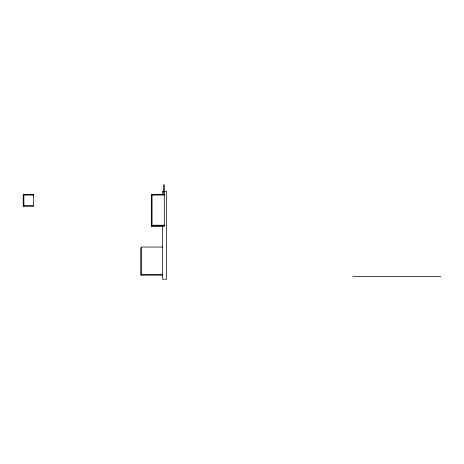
<?xml version="1.0" encoding="UTF-8"?>
<svg xmlns="http://www.w3.org/2000/svg" width="464" height="464" viewBox="0 0 464 464"><rect width="100%" height="100%" fill="white"/><g stroke="black" fill="none" stroke-linecap="round" stroke-linejoin="round"><path stroke-width="0.7" d="M164.32 194.387L152.047 194.387L152.047 226.49L151.38 226.49L151.38 194.462L152.047 194.462M23.867 194.613L23.2 194.613L23.2 206.225L23.867 206.225M23.867 195.054L33.553 195.054M152.047 195.054L164.32 195.054M23.867 205.633L33.553 205.633M152.047 225.231L164.32 225.231M152.047 225.898L164.32 225.898M152.047 226.159L164.32 226.159L164.32 184.776L163.659 184.776L163.659 194.387M162.475 247.039L141.392 247.039L141.392 275.158L162.475 275.158M141.392 247.782L140.731 247.782L140.731 275.082L141.392 275.082M141.392 274.491L162.475 274.491M352.785 276.637L440.8 276.637M162.475 194.921L162.475 191.319L166.466 191.319L166.466 279.224L162.475 279.224L162.475 225.904M33.553 194.387L23.867 194.387L23.867 206.3L33.553 206.3L33.553 194.387"/></g></svg>
